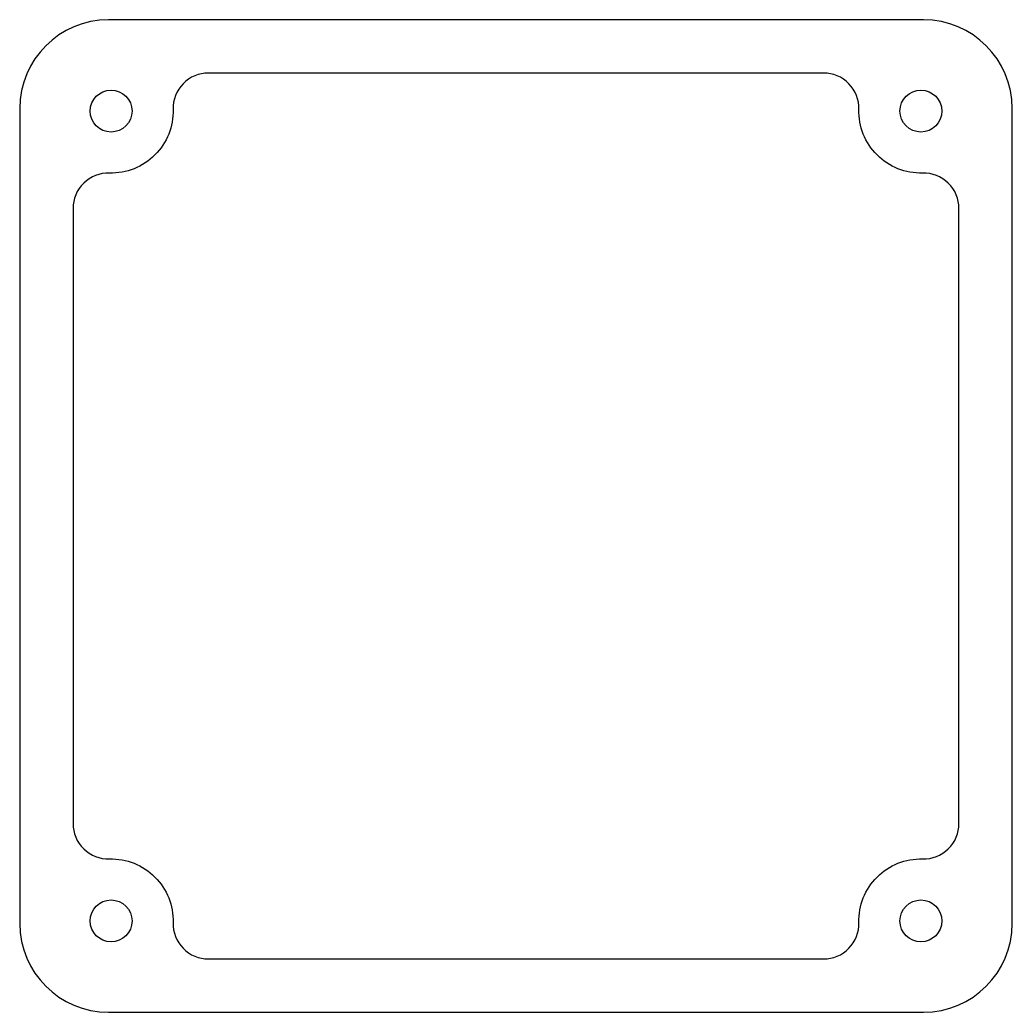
# Model space of a CAD drawing. Header units: inches. Extents: x -2.65 to 0.15, y -2.65 to 0.15.
import ezdxf

# ---------------------------------------------------------------- set-up
doc = ezdxf.new("R2010")
doc.units = ezdxf.units.IN
doc.layers.get('0').update_dxf_attribs({"linetype": 'CONTINUOUS'})

msp = doc.modelspace()

# ---------------------------------------------------------------- linework, layer by layer
for p, q in [((-0.1, 0.15), (-2.4, 0.15)), ((-2.65, -0.1), (-2.65, -0.5877)), ((0.15, -2.4), (0.15, -0.1)), ((-2.65, -0.5877), (-2.65, -0.9945)), ((-2.65, -0.9945), (-2.65, -1.5055)), ((-2.65, -1.5055), (-2.65, -1.9123)), ((-2.65, -1.9123), (-2.65, -2.4)), ((-2.4, -2.65), (-0.1, -2.65))]:
    msp.add_line(p, q)
msp.add_lwpolyline([(0, -2.1176), (0, -0.3824, 0.422225), (-0.1027, -0.2824, -0.430283), (-0.2824, -0.1027, 0.422225), (-0.3824, 0), (-2.1176, 0, 0.422225), (-2.2176, -0.1027, -0.430283), (-2.3973, -0.2824, 0.422225), (-2.5, -0.3824), (-2.5, -2.1176, 0.422225), (-2.3973, -2.2176, -0.430283), (-2.2176, -2.3973, 0.422225), (-2.1176, -2.5), (-0.3824, -2.5, 0.422225), (-0.2824, -2.3973, -0.430283), (-0.1027, -2.2176, 0.422225)], format="xyb", close=True)
for centre in [(-2.3925, -0.1075), (-0.1075, -0.1075), (-2.3925, -2.3925), (-0.1075, -2.3925)]:
    msp.add_circle(centre, 0.0591)
for centre, start, end in [((-2.4, -0.1), 90, 180), ((-0.1, -0.1), 0, 90), ((-2.4, -2.4), 180, 270), ((-0.1, -2.4), 270, 360)]:
    msp.add_arc(centre, 0.25, start, end)

doc.saveas('drawing.dxf')
